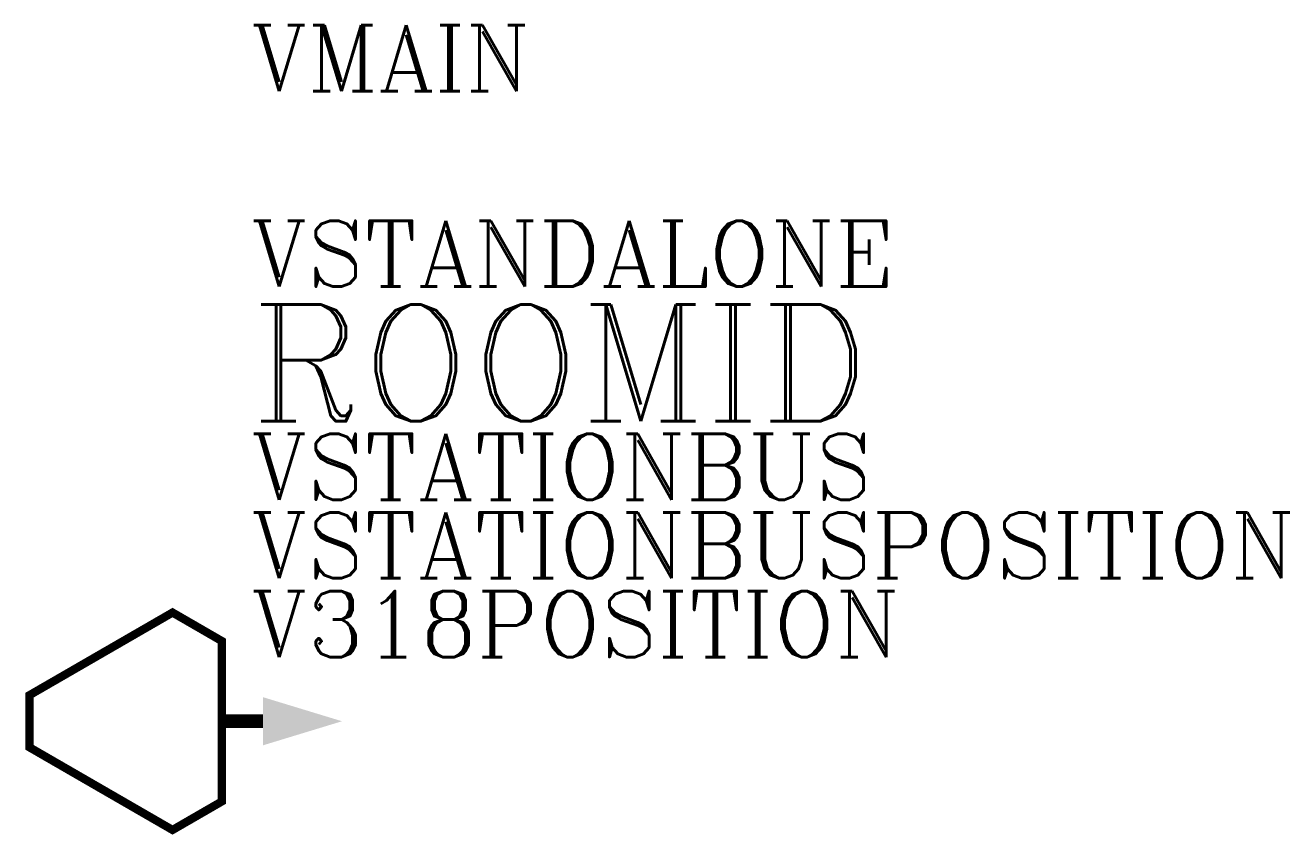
# Model space of a CAD drawing. Header units: inches. Extents: x 0 to 115, y -10 to 63.
import ezdxf

# ---------------------------------------------------------------- set-up
doc = ezdxf.new("R2010")
doc.units = ezdxf.units.IN
doc.header["$LTSCALE"] = 48
doc.header["$MEASUREMENT"] = 0
doc.styles.add('ROMANC', font='COMPLEX.SHX')
doc.styles.add('WSNotes', font='complex.shx', dxfattribs={"height": 18})

msp = doc.modelspace()

# ---------------------------------------------------------------- texts
at = {"flags": 1}
for tag, p, height, style in [('VMAIN', (20.19, 57.38), 6, 'ROMANC'), ('VSTANDALONE', (20.19, 39.58), 6, 'ROMANC'), ('ROOMID', (20.19, 27.32), 10.62, 'WSNotes'), ('VSTATIONBUS', (20.19, 20.18), 6, 'ROMANC'), ('VSTATIONBUSPOSITION', (20.19, 13.02), 6, 'ROMANC')]:
    msp.add_attdef(tag, p, '', height=height, dxfattribs=dict(at, style=style))

# ---------------------------------------------------------------- wipeouts: each hides what was drawn before it
msp.add_wipeout([(0, -9.9), (29.32, -9.9), (29.32, 9.9), (0, 9.9)])

# ---------------------------------------------------------------- next in the draw order: hatches: boundary and pattern name
at = {"linetype": 'Continuous'}
msp.add_hatch(color=256, dxfattribs=at).paths.add_polyline_path([(28.48, 0), (21.29, -2.19), (21.29, 2.19)])

# ---------------------------------------------------------------- next in the draw order: linework, layer by layer
at = {"linetype": 'Continuous', "const_width": 0.75}
msp.add_lwpolyline([(17.54, 7.3), (13.04, 9.9), (0, 2.37), (0, -2.37), (13.04, -9.9), (17.54, -7.3)], close=True, dxfattribs=at)
at = {"linetype": 'Continuous', "const_width": 1.25}
msp.add_lwpolyline([(17.54, 0), (21.29, 0)], dxfattribs=at)

# ---------------------------------------------------------------- next in the draw order: texts
at = {"style": 'ROMANC', "flags": 1}
msp.add_attdef('V318POSITION', (20.19, 5.85), '', height=6, dxfattribs=at)

doc.saveas('drawing.dxf')
